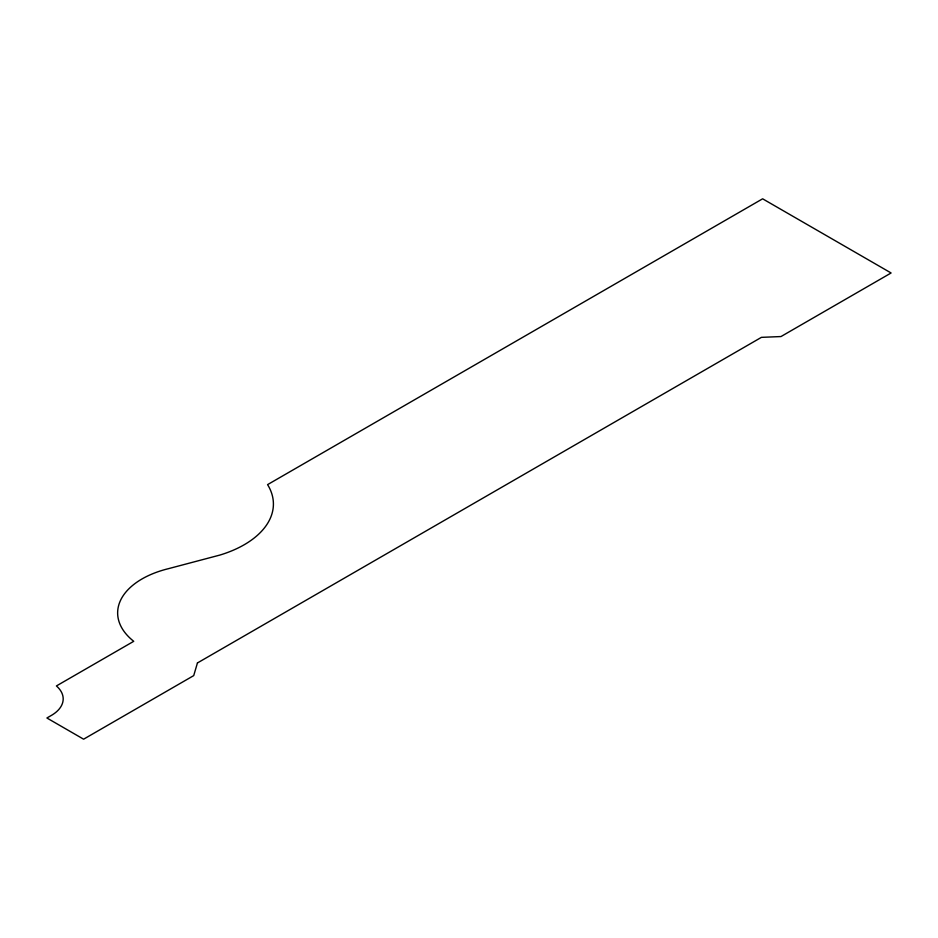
<?xml version="1.0" encoding="UTF-8"?>
<svg xmlns="http://www.w3.org/2000/svg" width="938" height="938" viewBox="0 0 938 938"><rect width="100%" height="100%" fill="white"/><g stroke="black" fill="none" stroke-linecap="round" stroke-linejoin="round"><path stroke-width="1.41" d="M197.437 662.955L193.72 675.606L83.611 739.191L46.9 717.992L50.746 715.776A40.522 23.403 0 0 0 56.409 685.948L133.735 641.311A83.212 48.037 0 0 1 168.441 568.674L219.867 555.073A99.745 57.593 0 0 0 267.576 484.629L762.629 198.809L891.1 272.981L780.979 336.554L761.41 337.352L197.437 662.955"/></g></svg>
